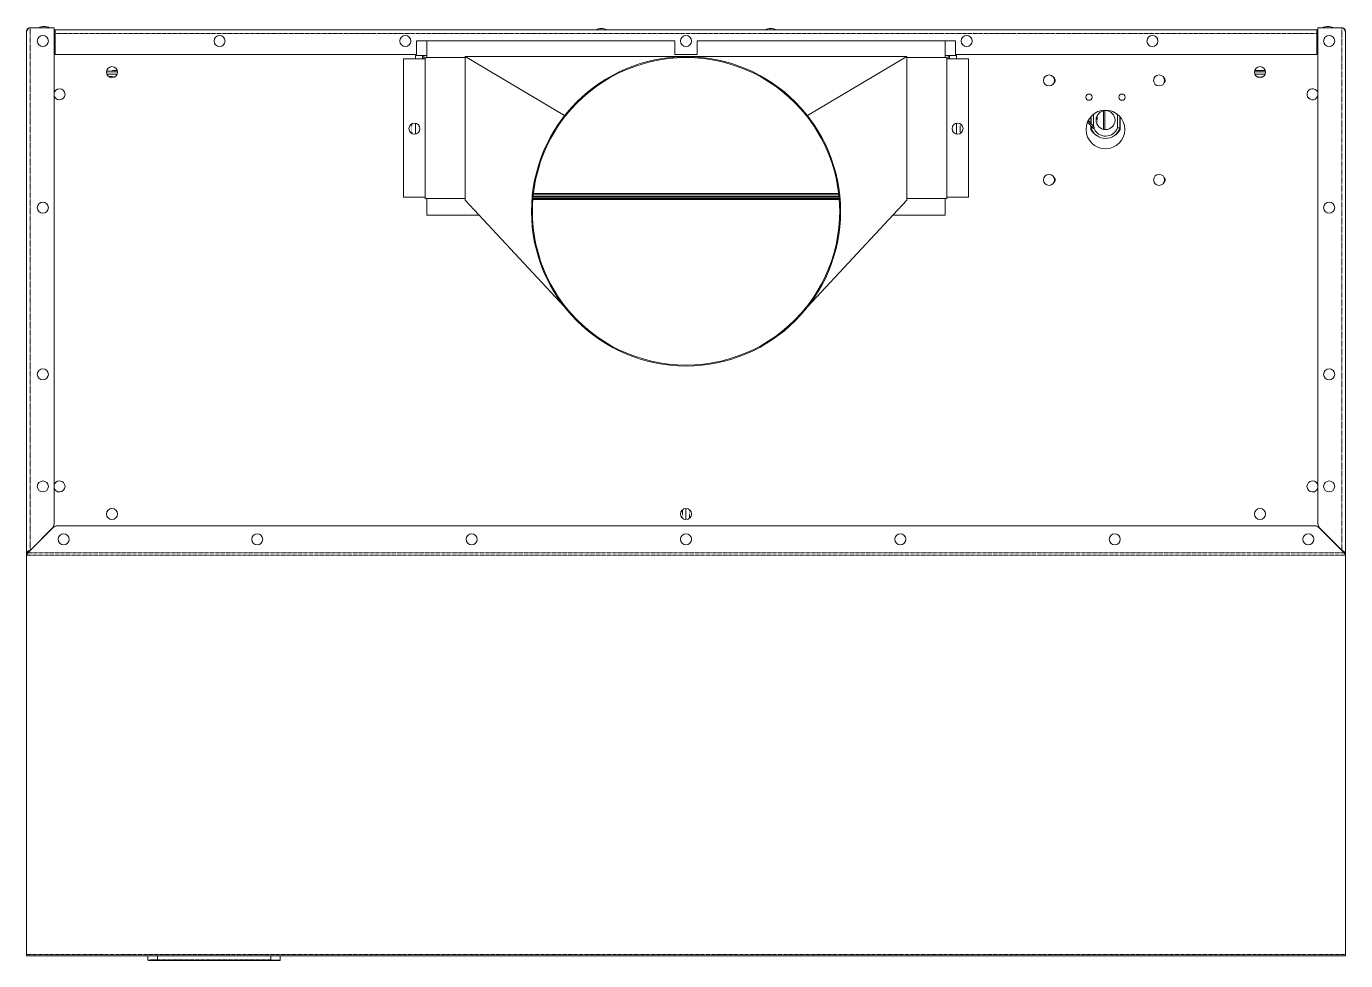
# Model space of a CAD drawing. Header units: millimetres. Extents: x 46989 to 543236, y 252623 to 526638.
# Drawn here: x 300252 to 322411, y 510667 to 526347 of the extents above; entities that cross this region are included whole.
import ezdxf

# ---------------------------------------------------------------- set-up
doc = ezdxf.new("R2010")
doc.units = ezdxf.units.MM
doc.linetypes.add('PHANTOM', pattern=[20, 10, -2, 2, -2, 2, -2])

msp = doc.modelspace()

# ---------------------------------------------------------------- linework, layer by layer
at = {"color": 7, "lineweight": 13, "ltscale": 0.0136}
for p, q in [((300716, 526325), (300313, 526325)), ((322350, 526325), (321947, 526325))]:
    msp.add_line(p, q, dxfattribs=at)
at = {"color": 7, "linetype": 'PHANTOM', "lineweight": 13, "ltscale": 0.03937}
for p, q in [((300313, 517553), (300313, 526325)), ((322350, 526325), (322350, 517557)), ((300734, 526228), (321929, 526228)), ((322411, 517474), (300252, 517474)), ((322388, 517511), (300275, 517511)), ((322411, 510772), (300252, 510772)), ((304355, 510679), (302453, 510679))]:
    msp.add_line(p, q, dxfattribs=at)
at = {"color": 7, "lineweight": 13, "ltscale": 0.03937}
for p, q in [((300716, 526325), (300716, 517995)), ((321947, 517999), (321947, 526325)), ((300252, 517469), (300252, 526264)), ((300734, 526289), (321929, 526289)), ((306803, 526107), (311146, 526107)), ((315860, 526107), (311517, 526107)), ((322411, 526264), (322411, 517496)), ((306803, 525875), (300734, 525875)), ((321929, 525875), (315860, 525875)), ((306585, 525802), (306585, 523481)), ((307623, 525825), (306951, 525825)), ((306951, 525802), (306951, 523481)), ((307623, 525840), (307623, 523429)), ((315040, 525840), (307623, 525840)), ((307623, 525840), (309292, 524849)), ((315040, 525840), (313371, 524849)), ((315040, 523429), (315040, 525840)), ((315040, 525825), (315712, 525825)), ((315712, 525802), (315712, 523481)), ((316078, 525802), (316078, 523481)), ((307623, 523459), (306951, 523459)), ((307623, 523429), (309292, 521638)), ((308758, 523444), (313905, 523444)), ((313904, 523459), (308759, 523459)), ((313902, 523481), (308761, 523481)), ((308762, 523493), (313901, 523493)), ((313898, 523519), (308765, 523519)), ((313896, 523541), (308768, 523541)), ((315040, 523429), (313371, 521638)), ((315040, 523459), (315712, 523459)), ((307858, 523177), (306978, 523177)), ((315685, 523177), (314805, 523177)), ((300275, 517511), (300703, 517939)), ((300769, 517966), (321894, 517966)), ((322388, 517511), (321960, 517939)), ((300252, 517474), (300252, 510772)), ((300252, 517469), (300252, 510784)), ((322411, 510772), (322411, 517474)), ((322411, 510748), (300252, 510748)), ((304355, 510667), (302453, 510667))]:
    msp.add_line(p, q, dxfattribs=at)
at = {"color": 7, "lineweight": 13, "ltscale": 0.000149464}
for p, q in [((300252, 526264), (300256, 526264)), ((322411, 526264), (322407, 526264))]:
    msp.add_line(p, q, dxfattribs=at)
at = {"color": 7, "lineweight": 13, "ltscale": 0.000599989}
for p, q in [((300716, 526289), (300734, 526289)), ((300716, 526253), (300734, 526253)), ((300734, 526228), (300716, 526228))]:
    msp.add_line(p, q, dxfattribs=at)
at = {"color": 7, "linetype": 'PHANTOM', "lineweight": 13, "ltscale": 0.000600019}
for p, q in [((300734, 526228), (300716, 526228)), ((321947, 526228), (321929, 526228))]:
    msp.add_line(p, q, dxfattribs=at)
at = {"color": 7, "lineweight": 13, "ltscale": 0.00205}
for p, q in [((300734, 526228), (300734, 526289)), ((321929, 526228), (321929, 526289))]:
    msp.add_line(p, q, dxfattribs=at)
at = {"color": 7, "lineweight": 13, "ltscale": 0.0119}
for p, q in [((300734, 526228), (300734, 525875)), ((321929, 525875), (321929, 526228))]:
    msp.add_line(p, q, dxfattribs=at)
at = {"color": 7, "lineweight": 13, "ltscale": 0.0078}
for p, q in [((306803, 525875), (306803, 526107)), ((311146, 525875), (311146, 526107)), ((311517, 525875), (311517, 526107)), ((315860, 525875), (315860, 526107))]:
    msp.add_line(p, q, dxfattribs=at)
at = {"color": 7, "lineweight": 13, "ltscale": 0.0095}
for p, q in [((306978, 526107), (306978, 525825)), ((315685, 525825), (315685, 526107)), ((306978, 523177), (306978, 523459)), ((315685, 523459), (315685, 523177))]:
    msp.add_line(p, q, dxfattribs=at)
at = {"color": 7, "lineweight": 13, "ltscale": 0.003125}
for p, q in [((309816, 526289), (309909, 526289)), ((312661, 526289), (312754, 526289))]:
    msp.add_line(p, q, dxfattribs=at)
at = {"color": 7, "lineweight": 13, "ltscale": 0.002742}
for p, q in [((309909, 526289), (309990, 526289)), ((312754, 526289), (312836, 526289))]:
    msp.add_line(p, q, dxfattribs=at)
at = {"color": 7, "lineweight": 13, "ltscale": 0.000382551}
for p, q in [((309990, 526289), (310002, 526289)), ((312836, 526289), (312847, 526289))]:
    msp.add_line(p, q, dxfattribs=at)
at = {"color": 7, "lineweight": 13, "ltscale": 0.000599959}
msp.add_line((321947, 526289), (321929, 526289), dxfattribs=at)
at = {"color": 7, "lineweight": 13, "ltscale": 0.000600019}
for p, q in [((321947, 526253), (321929, 526253)), ((321947, 526228), (321929, 526228))]:
    msp.add_line(p, q, dxfattribs=at)
at = {"color": 7, "lineweight": 13, "ltscale": 0.00185}
for p, q in [((306787, 525857), (306787, 525802)), ((306908, 525802), (306908, 525857)), ((306930, 525802), (306930, 525857)), ((315733, 525802), (315733, 525857)), ((315755, 525802), (315755, 525857)), ((315876, 525802), (315876, 525857))]:
    msp.add_line(p, q, dxfattribs=at)
at = {"color": 7, "lineweight": 13, "ltscale": 0.006432}
for p, q in [((306787, 525857), (306978, 525857)), ((315685, 525857), (315876, 525857))]:
    msp.add_line(p, q, dxfattribs=at)
at = {"color": 7, "lineweight": 13, "ltscale": 0.0125}
msp.add_line((311517, 525875), (311146, 525875), dxfattribs=at)
at = {"color": 7, "lineweight": 13, "ltscale": 0.012336}
for p, q in [((306951, 525802), (306585, 525802)), ((315712, 525802), (316078, 525802)), ((306585, 523481), (306951, 523481)), ((316078, 523481), (315712, 523481))]:
    msp.add_line(p, q, dxfattribs=at)
at = {"color": 7, "lineweight": 13, "ltscale": 0.000749963}
for p, q in [((306951, 525802), (306951, 525825)), ((315712, 525825), (315712, 525802))]:
    msp.add_line(p, q, dxfattribs=at)
at = {"color": 7, "lineweight": 13, "ltscale": 0.006245}
for p, q in [((301781, 525583), (301596, 525583)), ((321067, 525583), (320882, 525583))]:
    msp.add_line(p, q, dxfattribs=at)
at = {"color": 7, "linetype": 'PHANTOM', "lineweight": 13, "ltscale": 0.005938}
for p, q in [((301777, 525608), (301601, 525608)), ((321062, 525608), (320886, 525608))]:
    msp.add_line(p, q, dxfattribs=at)
at = {"color": 7, "lineweight": 13, "ltscale": 0.005869}
for p, q in [((301602, 525547), (301776, 525547)), ((301602, 525547), (301776, 525547)), ((320887, 525547), (321061, 525547)), ((320887, 525547), (321061, 525547))]:
    msp.add_line(p, q, dxfattribs=at)
at = {"color": 7, "linetype": 'PHANTOM', "lineweight": 13, "ltscale": 0.004037}
for p, q in [((301629, 525508), (301749, 525508)), ((320914, 525508), (321034, 525508))]:
    msp.add_line(p, q, dxfattribs=at)
at = {"color": 7, "lineweight": 13, "ltscale": 0.004847}
msp.add_line((318188, 524655), (318092, 524761), dxfattribs=at)
at = {"color": 7, "lineweight": 13, "ltscale": 0.003968}
msp.add_line((318134, 524832), (318134, 524714), dxfattribs=at)
at = {"color": 7, "lineweight": 13, "ltscale": 0.004354}
msp.add_line((318139, 524838), (318139, 524709), dxfattribs=at)
at = {"color": 7, "lineweight": 13, "ltscale": 0.007024}
msp.add_line((318179, 524874), (318179, 524665), dxfattribs=at)
at = {"color": 7, "linetype": 'PHANTOM', "lineweight": 13, "ltscale": 0.004895}
msp.add_line((318237, 524847), (318237, 524702), dxfattribs=at)
at = {"color": 7, "lineweight": 13, "ltscale": 0.010518}
msp.add_line((318346, 524618), (318346, 524930), dxfattribs=at)
at = {"color": 7, "lineweight": 13, "ltscale": 0.010705}
msp.add_line((318365, 524616), (318365, 524933), dxfattribs=at)
at = {"color": 7, "lineweight": 13, "ltscale": 0.007584}
msp.add_line((318579, 524646), (318579, 524871), dxfattribs=at)
at = {"color": 7, "lineweight": 13, "ltscale": 0.006559}
msp.add_line((318619, 524640), (318619, 524834), dxfattribs=at)
at = {"color": 7, "lineweight": 13, "ltscale": 0.00713}
msp.add_line((318624, 524617), (318624, 524828), dxfattribs=at)
at = {"color": 7, "linetype": 'PHANTOM', "lineweight": 13, "ltscale": 0.005486}
for p, q in [((306726, 524549), (306726, 524712)), ((315937, 524712), (315937, 524549))]:
    msp.add_line(p, q, dxfattribs=at)
at = {"color": 7, "lineweight": 13, "ltscale": 0.006146}
for p, q in [((306787, 524539), (306787, 524722)), ((315876, 524722), (315876, 524539))]:
    msp.add_line(p, q, dxfattribs=at)
at = {"color": 7, "lineweight": 13, "ltscale": 0.004637}
msp.add_line((318169, 524637), (318077, 524739), dxfattribs=at)
at = {"color": 7, "lineweight": 13, "ltscale": 0.001993}
msp.add_line((318134, 524676), (318134, 524617), dxfattribs=at)
at = {"color": 7, "lineweight": 13, "ltscale": 0.001029}
msp.add_line((318139, 524670), (318139, 524640), dxfattribs=at)
at = {"color": 7, "lineweight": 13, "ltscale": 0.000824538}
msp.add_line((318164, 524644), (318139, 524640), dxfattribs=at)
at = {"color": 7, "lineweight": 13, "ltscale": 0.000750084}
for p, q in [((306951, 523459), (306951, 523481)), ((315712, 523481), (315712, 523459))]:
    msp.add_line(p, q, dxfattribs=at)
at = {"color": 7, "linetype": 'PHANTOM', "lineweight": 13, "ltscale": 0.004962}
for p, q in [((311275, 518235), (311275, 518088)), ((311388, 518088), (311388, 518235))]:
    msp.add_line(p, q, dxfattribs=at)
at = {"color": 7, "lineweight": 13, "ltscale": 0.00625}
for p, q in [((311331, 518255), (311331, 518069)), ((311331, 518069), (311331, 518255))]:
    msp.add_line(p, q, dxfattribs=at)
at = {"color": 7, "lineweight": 13, "ltscale": 0.017939}
for p, q in [((300313, 517553), (300689, 517929)), ((322350, 517557), (321974, 517933))]:
    msp.add_line(p, q, dxfattribs=at)
at = {"color": 7, "lineweight": 13, "ltscale": 0.000722149}
for p, q in [((300252, 517474), (300252, 517496)), ((322411, 517474), (322411, 517496))]:
    msp.add_line(p, q, dxfattribs=at)
at = {"color": 7, "lineweight": 13, "ltscale": 0.000234503}
msp.add_line((300307, 517549), (300313, 517553), dxfattribs=at)
at = {"color": 7, "lineweight": 13, "ltscale": 0.000117715}
msp.add_line((300307, 517549), (300310, 517549), dxfattribs=at)
at = {"color": 7, "lineweight": 13, "ltscale": 0.000146642}
msp.add_line((300310, 517549), (300313, 517553), dxfattribs=at)
at = {"color": 7, "linetype": 'PHANTOM', "lineweight": 13, "ltscale": 0.000158535}
msp.add_line((300313, 517553), (300313, 517548), dxfattribs=at)
at = {"color": 7, "lineweight": 13, "ltscale": 0.000112144}
msp.add_line((300332, 517572), (300334, 517570), dxfattribs=at)
at = {"color": 7, "lineweight": 13, "ltscale": 0.000200542}
msp.add_line((322333, 517574), (322329, 517570), dxfattribs=at)
at = {"color": 7, "lineweight": 13, "ltscale": 0.000531864}
msp.add_line((322364, 517549), (322350, 517557), dxfattribs=at)
at = {"color": 7, "lineweight": 13, "ltscale": 0.000333561}
msp.add_line((322356, 517549), (322350, 517557), dxfattribs=at)
at = {"color": 7, "linetype": 'PHANTOM', "lineweight": 13, "ltscale": 0.000283609}
msp.add_line((322350, 517548), (322350, 517557), dxfattribs=at)
at = {"color": 7, "lineweight": 13, "ltscale": 0.000266488}
msp.add_line((322364, 517549), (322356, 517549), dxfattribs=at)
at = {"color": 7, "lineweight": 13, "ltscale": 3.87445e-05}
msp.add_line((322356, 517548), (322356, 517549), dxfattribs=at)
at = {"color": 7, "lineweight": 13, "ltscale": 0.000286313}
msp.add_line((322365, 517548), (322356, 517548), dxfattribs=at)
at = {"color": 7, "lineweight": 13, "ltscale": 4.95127e-05}
msp.add_line((322365, 517548), (322364, 517549), dxfattribs=at)
at = {"color": 7, "lineweight": 13, "ltscale": 0.000816285}
for p, q in [((300252, 510772), (300252, 510748)), ((322411, 510772), (322411, 510748))]:
    msp.add_line(p, q, dxfattribs=at)
at = {"color": 7, "lineweight": 13, "ltscale": 0.002325}
for p, q in [((302291, 510748), (302291, 510679)), ((304517, 510748), (304517, 510679))]:
    msp.add_line(p, q, dxfattribs=at)
at = {"color": 7, "linetype": 'PHANTOM', "lineweight": 13, "ltscale": 0.00545}
for p, q in [((302291, 510679), (302453, 510679)), ((304355, 510679), (304517, 510679))]:
    msp.add_line(p, q, dxfattribs=at)
at = {"color": 7, "lineweight": 13, "ltscale": 0.00505}
for p, q in [((302303, 510667), (302453, 510667)), ((304355, 510667), (304505, 510667))]:
    msp.add_line(p, q, dxfattribs=at)
at = {"color": 7, "linetype": 'PHANTOM', "lineweight": 13, "ltscale": 0.002325}
for p, q in [((302453, 510748), (302453, 510679)), ((304355, 510748), (304355, 510679))]:
    msp.add_line(p, q, dxfattribs=at)
at = {"color": 7, "linetype": 'PHANTOM', "lineweight": 13, "ltscale": 0.000399973}
for p, q in [((302453, 510679), (302453, 510667)), ((304355, 510679), (304355, 510667))]:
    msp.add_line(p, q, dxfattribs=at)
at = {"color": 7, "lineweight": 13, "ltscale": 0.03937}
for points in [[(300253, 526259), (300253, 526259), (300253, 526259), (300254, 526260), (300257, 526266), (300265, 526281), (300276, 526298), (300285, 526310), (300290, 526315), (300299, 526321), (300305, 526324), (300313, 526325)], [(322410, 526259), (322410, 526259), (322410, 526259), (322409, 526260), (322406, 526266), (322398, 526281), (322387, 526298), (322378, 526310), (322373, 526315), (322364, 526321), (322358, 526324), (322350, 526325)], [(300252, 526264), (300252, 526260), (300252, 526259), (300252, 526259), (300253, 526259)], [(322411, 526264), (322411, 526260), (322411, 526259), (322411, 526259), (322410, 526259)], [(300252, 517474), (300260, 517486), (300275, 517511)], [(300252, 517496), (300260, 517501), (300275, 517511)], [(300310, 517549), (300305, 517547), (300303, 517543), (300297, 517533)], [(322356, 517548), (322360, 517544), (322366, 517533)], [(322411, 517496), (322403, 517501), (322388, 517511)], [(322411, 517474), (322403, 517486), (322388, 517511)]]:
    msp.add_lwpolyline(points, dxfattribs=at)
for centre, radius in [((300528, 526101), 92.7), ((303496, 526101), 92.7), ((306618, 526101), 92.7), ((311331, 526101), 92.7), ((316045, 526101), 92.7), ((319167, 526101), 92.7), ((322135, 526101), 92.7), ((301689, 525579), 92.7), ((311332, 523243), 2596), ((320974, 525579), 92.7), ((317429, 525440), 92.7), ((319279, 525440), 92.7), ((318100, 525159), 51.9), ((318656, 525159), 51.9), ((318377, 524617), 325), ((318379, 524774), 159), ((306770, 524631), 92.7), ((315893, 524631), 92.7), ((317429, 523771), 92.7), ((319279, 523771), 92.7), ((300528, 523304), 92.7), ((322135, 523304), 92.7), ((300528, 520506), 92.7), ((322135, 520506), 92.7), ((300528, 518625), 92.7), ((322135, 518625), 92.7), ((301689, 518162), 92.7), ((311331, 518162), 92.7), ((320974, 518162), 92.7), ((300877, 517739), 92.7), ((304129, 517739), 92.7), ((307730, 517739), 92.7), ((311331, 517739), 92.7), ((314933, 517739), 92.7), ((318534, 517739), 92.7), ((321786, 517739), 92.7)]:
    msp.add_circle(centre, radius, dxfattribs=at)
for centre, radius, start, end in [((300313, 526264), 60.8, 90, 180), ((300550, 526143), 204, 90, 116.9915), ((300550, 526143), 204, 63.0085, 90), ((309909, 526107), 204, 90, 116.9915), ((309909, 526107), 204, 63.0085, 90), ((312754, 526107), 204, 90, 116.9915), ((312754, 526107), 204, 63.0085, 90), ((322113, 526143), 204, 90, 116.9915), ((322113, 526143), 204, 63.0085, 90), ((322350, 526264), 60.8, 0, 90), ((311332, 523243), 2581, 38.2133, 141.7867), ((317475, 525440), 57.9, 306.0875, 53.9125), ((319325, 525440), 57.9, 306.0875, 53.9125), ((300808, 525208), 92.7, 185.1266, 174.8734), ((321855, 525208), 92.7, 61.3521, 354.8738), ((321855, 525208), 92.7, 5.1262, 61.3521), ((311332, 523243), 2581, 141.7854, 218.2146), ((311332, 523243), 2581, 321.7854, 38.2146), ((318103, 524770), 14, 194.2449, 217.6949), ((318379, 524749), 278, 208.3576, 240.0058), ((318379, 524718), 252, 198.1949, 341.8051), ((318379, 524718), 213, 202.2686, 340.1807), ((318379, 524749), 278, 299.9945, 331.6424), ((319063, 527419), 2815, 260.1101, 260.9214), ((317475, 523771), 57.9, 306.0875, 53.9125), ((319325, 523771), 57.9, 306.0875, 53.9125), ((311332, 523243), 2581, 218.2133, 321.7867), ((300808, 518625), 92.7, 185.1266, 174.8734), ((321855, 518625), 92.7, 5.1262, 354.8738), ((300623, 517995), 92.7, 315, 0), ((300769, 517873), 92.7, 90, 135), ((321894, 517873), 92.7, 45, 90), ((322040, 517999), 92.7, 180, 225), ((302303, 510679), 11.9, 180, 270), ((304505, 510679), 11.9, 269.9998, 0)]:
    msp.add_arc(centre, radius, start, end, dxfattribs=at)
at = {"color": 7, "linetype": 'PHANTOM', "lineweight": 13, "ltscale": 0.03937}
msp.add_ellipse((318082, 524753), major_axis=(9.61, 8.73), ratio=0.675643, start_param=3.781141, end_param=6.283185, dxfattribs=at)
at = {"color": 7, "lineweight": 13, "ltscale": 0.03937}
for centre, major_axis, ratio, start_param, end_param in [((318179, 524646), (9.61, 8.73), 0.675643, 3.141592, 6.283185), ((300312, 517469), (0, -80.7), 0.753564, 3.240049, 4.344332), ((322350, 517469), (0, -80.7), 0.753556, 1.937611, 2.900573)]:
    msp.add_ellipse(centre, major_axis=major_axis, ratio=ratio, start_param=start_param, end_param=end_param, dxfattribs=at)

doc.saveas('drawing.dxf')
